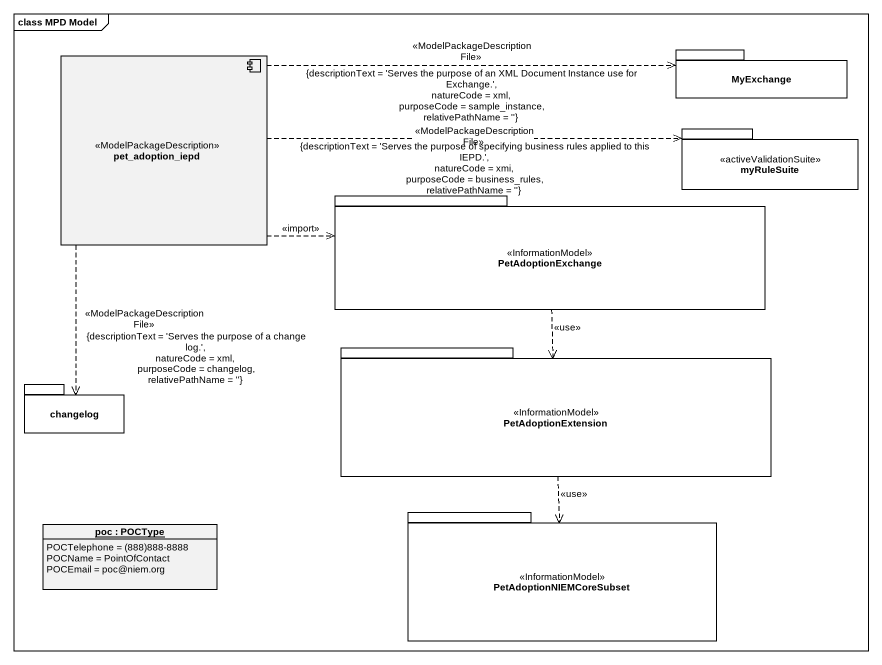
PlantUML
@startuml
mainframe class MPD Model
allowmixing
hide circle
hide empty members
component pet_adoption_iepd <<ModelPackageDescription>>
package MyExchange {
}
package myRuleSuite <<activeValidationSuite>> {
}
package PetAdoptionExchange <<InformationModel>> {
}
package PetAdoptionExtension <<InformationModel>> {
}
package changelog {
}
object "poc : POCType" as poc {
  POCTelephone = (888)888-8888
  POCName = PointOfContact
  POCEmail = poc@niem.org
}
package PetAdoptionNIEMCoreSubset <<InformationModel>> {
}
pet_adoption_iepd .right.> MyExchange : <<ModelPackageDescriptionFile>>\n{descriptionText = 'Serves the purpose of an XML Document Instance use for Exchange.', natureCode = xml, purposeCode = sample_instance, relativePathName = ''}
pet_adoption_iepd .right.> myRuleSuite : <<ModelPackageDescriptionFile>>\n{descriptionText = 'Serves the purpose of specifying business rules applied to this IEPD.', natureCode = xmi, purposeCode = business_rules, relativePathName = ''}
pet_adoption_iepd .right.> PetAdoptionExchange : <<import>>
pet_adoption_iepd ..> changelog : <<ModelPackageDescriptionFile>>\n{descriptionText = 'Serves the purpose of a change log.', natureCode = xml, purposeCode = changelog, relativePathName = ''}
PetAdoptionExchange ..> PetAdoptionExtension : <<use>>
PetAdoptionExtension ..> PetAdoptionNIEMCoreSubset : <<use>>
@enduml
